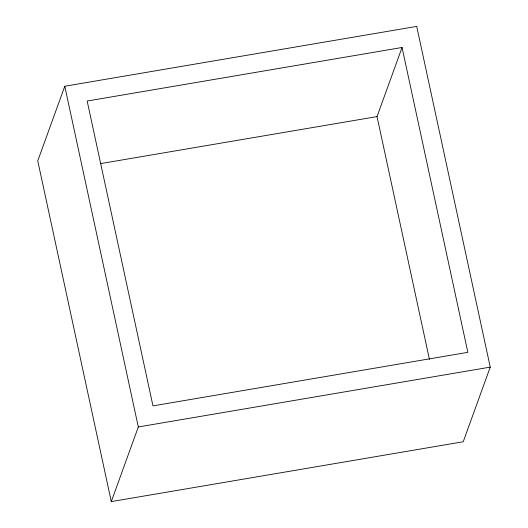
<?xml version="1.0" encoding="UTF-8"?>
<svg xmlns="http://www.w3.org/2000/svg" width="528" height="528" viewBox="0 0 528 528"><rect width="100%" height="100%" fill="white"/><g stroke="black" fill="none" stroke-linecap="round" stroke-linejoin="round"><path stroke-width="0.79" d="M64.779 86.242L37.759 160.882L111.296 501.6L463.221 441.758L490.241 367.118L416.704 26.4L64.779 86.242L138.316 426.961L111.296 501.6M429.462 359.509L377.032 116.596L402.052 47.48L87.173 101.026L152.968 405.88L467.848 352.334L402.052 47.48M100.294 163.654L377.032 116.596M138.316 426.961L490.241 367.118"/></g></svg>
